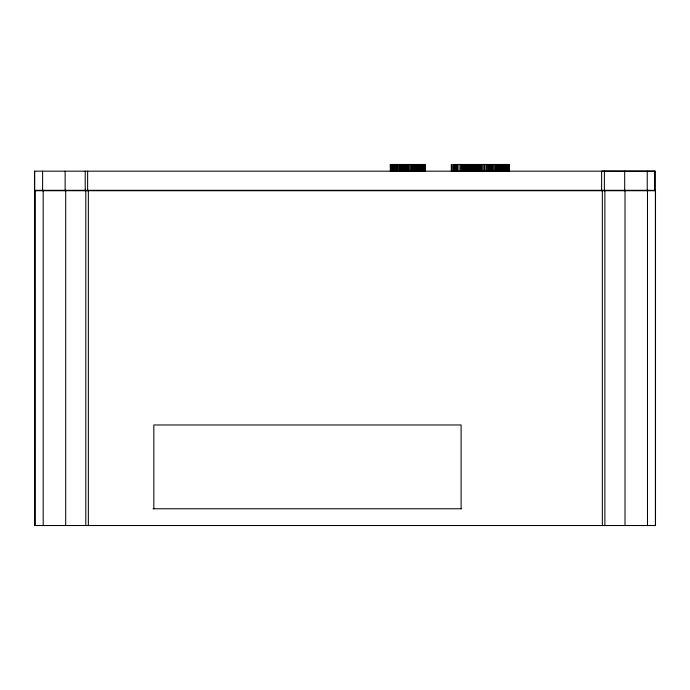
<?xml version="1.0" encoding="UTF-8"?>
<svg xmlns="http://www.w3.org/2000/svg" width="690" height="690" viewBox="0 0 690 690"><rect width="100%" height="100%" fill="white"/><g stroke="black" fill="none" stroke-linecap="round" stroke-linejoin="round"><path stroke-width="1.03" d="M604.388 190.673L604.397 171.12L655.06 171.172L655.052 190.725L34.698 190.725L34.698 171.172M624.692 190.699L624.7 171.137M647.237 190.725L647.246 171.163M655.5 190.319L655.5 525.53L34.535 525.53L34.5 171.172L655.06 171.172M604.397 171.12L601.611 171.172L601.611 190.725M390.342 171.172L390.342 164.47L396.189 164.47L396.138 171.172M425.281 164.47L402.158 164.47L402.158 171.172M453.744 171.172L453.744 164.47L462.033 164.47L462.033 171.172M462.447 164.47L462.447 171.172L462.378 164.47L472.685 164.47L472.685 171.172M153.008 508.772L461.438 508.772M655.397 525.53L655.397 190.319L35.311 190.319L35.311 525.53M654.81 171.172L654.81 190.725M647.487 190.319L647.487 525.53M625.002 190.319L625.002 525.53M604.871 190.319L604.871 525.53M602.344 190.319L602.344 525.53M509.358 171.172L509.298 164.47L472.831 164.47L472.874 171.172M509.186 164.47L509.16 171.172M508.797 164.47L508.797 171.172M508.625 164.47L508.616 171.172M508.478 164.47L508.478 171.172M508.34 164.47L508.349 171.172M507.978 164.47L507.978 171.172M507.53 164.47L507.53 171.172M506.977 164.47L506.977 171.172M506.365 164.47L506.365 171.172M505.701 164.47L505.701 171.172M505.149 164.47L505.149 171.172M504.623 164.47L504.623 171.172M503.967 164.47L503.967 171.172M503.864 164.47L503.864 171.172M503.674 164.47L503.7 171.172M503.441 164.47L503.441 171.172M503.139 164.47L503.088 171.172M502.932 164.47L502.932 171.172M502.855 164.47L502.855 171.172M502.682 164.47L502.674 171.172M502.303 164.47L502.303 171.172M501.854 164.47L501.854 171.172M501.337 164.47L501.337 171.172M500.759 164.47L500.759 171.172M500.103 164.47L500.103 171.172M499.457 164.47L499.457 171.172M498.87 164.47L498.87 171.172M498.361 164.47L498.361 171.172M497.913 164.47L497.913 171.172M497.55 164.47L497.55 171.172M497.292 164.47L497.292 171.172M497.136 164.47L497.136 171.172M496.619 164.47L496.619 171.172M496.352 164.47L496.386 171.172M496.222 164.47L496.196 171.172M496.093 164.47L496.032 171.172M495.92 164.47L495.894 171.172M495.834 164.47L495.851 171.172M494.937 164.47L494.937 171.172M493.773 164.47L493.773 171.172M492.591 164.47L492.591 171.172M492.134 164.47L492.134 171.172M491.729 164.47L491.729 171.172M491.565 164.47L491.565 171.172M491.401 164.47L491.409 171.172M491.271 164.47L491.177 171.172M491.116 164.47L491.021 171.172L490.97 164.47M490.443 164.47L490.443 171.172M489.986 164.47L489.986 171.172M489.589 164.47L489.589 171.172M489.374 164.47L489.374 171.172M489.236 164.47L489.236 171.172M488.951 164.47L488.951 171.172M488.744 164.47L488.744 171.172M488.615 164.47L488.572 171.172M488.123 164.47L488.235 171.172M487.08 164.47L487.08 171.172M486.019 164.47L486.019 171.172M484.604 164.47L484.604 171.172M483.776 164.47L483.776 171.172M482.319 164.47L482.319 171.172M481.327 164.47L481.327 171.172M480.309 164.47L480.309 171.172M480.111 164.47L480.111 171.172M479.136 164.47L479.119 171.172M477.946 164.47L477.946 171.172M477.799 164.47L477.859 171.172M477.566 164.47L477.566 171.172M477.23 164.47L477.23 171.172M476.816 164.47L476.816 171.172M476.341 164.47L476.341 171.172M475.815 164.47L475.815 171.172M475.229 164.47L475.229 171.172M474.703 164.47L474.703 171.172M474.246 164.47L474.246 171.172M473.84 164.47L473.84 171.172M473.495 164.47L473.495 171.172M473.211 164.47L473.211 171.172M473.004 164.47L473.004 171.172M471.675 164.47L471.675 171.172M471.279 164.47L471.279 171.172M470.891 164.47L470.891 171.172M470.485 164.47L470.485 171.172M470.037 164.47L470.037 171.172M469.536 164.47L469.536 171.172M469.096 164.47L469.096 171.172M468.734 164.47L468.734 171.172M468.476 164.47L468.476 171.172M468.027 164.47L468.027 171.172M467.587 164.47L467.587 171.172M467.13 164.47L467.13 171.172M466.647 164.47L466.647 171.172M466.276 164.47L466.276 171.172M465.94 164.47L465.94 171.172M465.647 164.47L465.647 171.172M465.396 164.47L465.396 171.172M465.181 164.47L465.181 171.172M465.017 164.47L465.017 171.172M464.888 164.47L464.888 171.172M464.629 164.47L464.629 171.172M463.456 164.47L463.525 171.172M461.627 164.47L461.645 171.172M461.11 508.772L461.11 424.971L153.836 424.971L153.836 508.772M460.385 164.47L460.385 171.172M458.954 164.47L458.954 171.172M457.47 164.47L457.47 171.172M456.323 164.47L456.323 171.172M456.193 164.47L456.193 171.172M455.15 164.47L455.15 171.172M454.753 164.47L454.753 171.172M454.391 164.47L454.391 171.172M454.106 164.47L454.106 171.172M453.787 164.47L453.908 171.172M452.312 171.172L452.312 164.47L451.303 164.47L451.303 171.172M425.204 164.47L425.281 171.172M425.152 164.47L425.144 171.172M424.98 164.47L424.971 171.172M424.686 164.47L424.704 171.172M424.324 164.47L424.324 171.172M423.876 164.47L423.876 171.172M423.332 164.47L423.332 171.172M422.711 164.47L422.711 171.172M422.047 164.47L422.047 171.172M421.504 164.47L421.504 171.172M420.969 164.47L420.969 171.172M420.469 164.47L420.426 171.172M420.046 164.47L420.046 171.172M419.434 164.47L419.486 171.172M419.279 164.47L419.287 171.172M419.02 164.47L419.02 171.172M418.658 164.47L418.658 171.172M418.2 164.47L418.2 171.172M417.692 164.47L417.692 171.172M417.105 164.47L417.105 171.172M416.458 164.47L416.458 171.172M415.803 164.47L415.803 171.172M415.225 164.47L415.225 171.172M414.707 164.47L414.707 171.172M414.259 164.47L414.259 171.172M413.897 164.47L413.897 171.172M413.638 164.47L413.638 171.172M413.388 164.47L413.491 171.172M413.077 164.47L413.077 171.172M412.836 164.47L412.836 171.172M412.663 164.47L412.698 171.172M412.577 164.47L412.577 171.172M412.387 164.47L412.439 171.172M412.12 164.47L412.189 171.172M412.059 164.47L412.059 171.172M411.283 164.47L411.283 171.172M410.119 164.47L410.119 171.172M408.946 164.47L408.946 171.172M408.489 164.47L408.489 171.172M408.083 164.47L408.083 171.172M407.756 164.47L407.756 171.172M407.531 164.47L407.531 171.172M407.393 164.47L407.35 171.172M407.126 164.47L407.126 171.172M406.677 164.47L406.677 171.172M406.281 164.47L406.281 171.172M405.962 164.47L405.962 171.172M405.746 164.47L405.746 171.172M404.607 164.47L404.607 171.172M404.021 164.47L404.021 171.172M403.521 164.47L403.521 171.172M403.064 164.47L403.064 171.172M402.615 164.47L402.615 171.172M402.486 164.47L402.486 171.172M402.356 164.47L402.356 171.172M401.615 171.172L401.692 164.47L396.785 164.47L396.828 171.172M401.571 164.47L401.485 171.172M400.968 164.47L400.968 171.172M400.588 164.47L400.588 171.172M400.157 164.47L400.157 171.172M399.674 164.47L399.674 171.172M399.131 164.47L399.131 171.172M397.992 164.47L397.992 171.172M397.035 164.47L397.035 171.172M396.879 164.47L396.957 171.172M395.974 164.47L395.974 171.172M395.706 164.47L395.706 171.172M395.327 164.47L395.327 171.172M394.861 164.47L394.861 171.172M394.326 164.47L394.326 171.172M393.723 164.47L393.723 171.172M393.059 164.47L393.059 171.172M392.463 164.47L392.463 171.172M391.946 164.47L391.946 171.172M391.489 164.47L391.489 171.172M391.092 164.47L391.092 171.172M390.773 164.47L390.773 171.172M390.531 164.47L390.531 171.172L390.393 164.47M88.355 190.319L88.355 525.53M87.63 171.172L87.63 190.725M85.793 190.319L85.793 525.53M85.215 171.172L85.215 190.725M65.688 190.319L65.688 525.53M65.127 171.172L65.127 190.725M43.185 190.319L43.185 525.53M42.608 171.172L42.608 190.725M508.97 171.172L509.013 164.47L508.953 171.172M401.304 171.172L401.304 164.47L401.287 171.172"/></g></svg>
